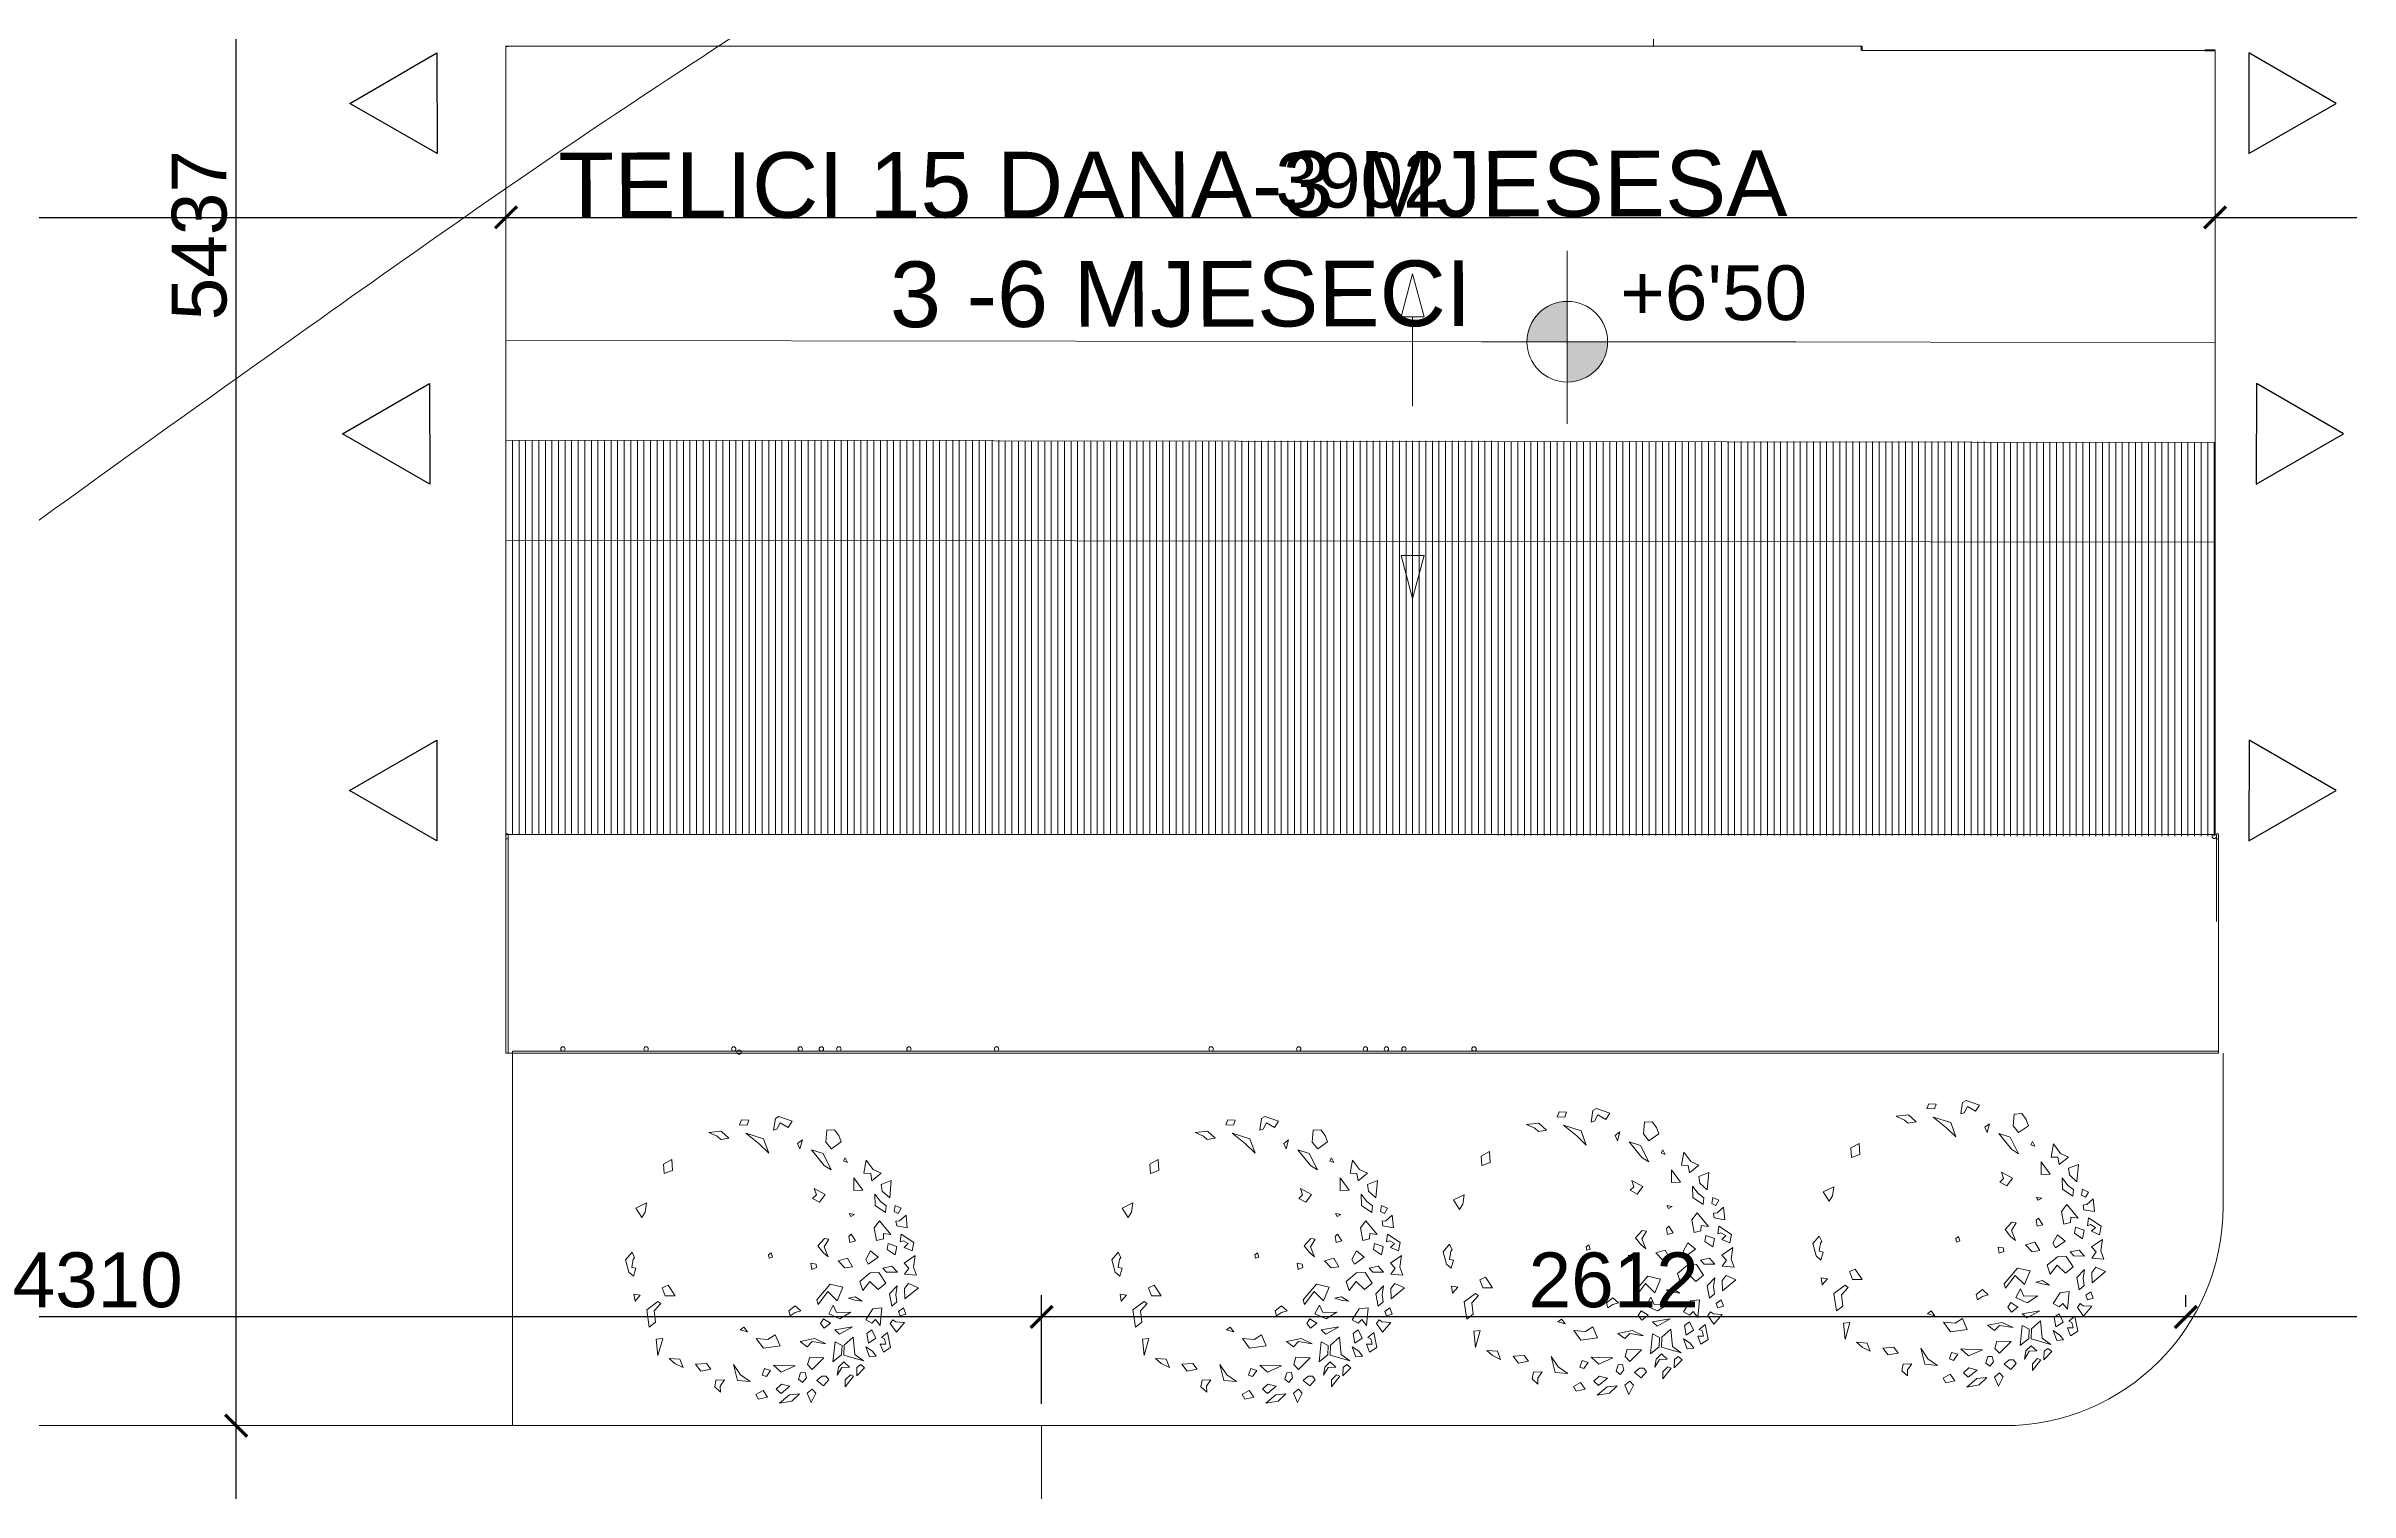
# Model space of a CAD drawing. Header units: millimetres. Extents: x 73 to 57768, y -40361 to 10065.
# Drawn here: x 11704 to 16964, y -30344 to -27043 of the extents above; entities that cross this region are included whole.
import ezdxf

# ---------------------------------------------------------------- set-up
doc = ezdxf.new("R2010")
doc.units = ezdxf.units.MM
for name, color, linetype, lineweight in [('debela', 20, 'Continuous', 25), ('drvece', 84, 'Continuous', 5), ('izohipse', 33, 'Continuous', 0), ('kote', 124, 'Continuous', 5), ('kote i srafura', 9, 'Continuous', 5), ('objekti_pogled', 4, 'Continuous', 20), ('SITUACIJA', 7, 'Continuous', 15), ('ulica', 71, 'Continuous', 13)]:
    doc.layers.add(name, color=color, linetype=linetype, lineweight=lineweight)
doc.layers.add('pogled', color=7, linetype='Continuous', lineweight=5, true_color=0x8db1c3)
doc.layers.add('presjek', color=7, linetype='Continuous', lineweight=40, true_color=0xe37da2)
doc.styles.add('ATTR', font='romans.shx', dxfattribs={"width": 0.8, "height": 0.7})
doc.styles.add('M1_500', font='ARIAL.TTF', dxfattribs={"height": 125})
doc.dimstyles.new('M1_500', dxfattribs={"dimtxt": 15, "dimasz": 50, "dimexe": 50, "dimexo": 50, "dimgap": 20, "dimtad": 1, "dimdec": 0, "dimtxsty": 'M1_500', "dimblk": 'ARCHTICK', "dimcen": 2.5, "dimdle": 50, "dimadec": 0, "dimazin": 0, "dimtfac": 1, "dimtdec": 0, "dimtmove": 0, "dimatfit": 3, "dimfxl": 1, "dimarcsym": 0})

# ---------------------------------------------------------------- blocks, each defined once
blk = doc.blocks.new('DEC1')
for points in [[(-17.825703, 50.144688), (-15.340965, 55.637398), (-11.893769, 55.475018), (-12.802246, 52.160138), (-14.540878, 53.429518), (-15.347061, 51.420148), (-14.679306, 50.283108)], [(-10.286347, 57.002498), (-6.636353, 53.173978), (-4.977264, 55.300948), (-2.322731, 54.024758), (-2.654549, 58.704078), (-5.640907, 57.002498)], [(2.096443, 60.253408), (0.995445, 56.151728), (3.318161, 54.875548), (7.299967, 55.726328)], [(13.272677, 57.002498), (10.949967, 55.726328), (12.609047, 54.024758), (14.268137, 54.875548)], [(16.259037, 52.323198), (16.922667, 53.599378), (16.590857, 57.002498), (20.904477, 54.450148), (17.918117, 51.472418)], [(-27.902623, 48.490098), (-28.642653, 45.945318), (-26.266303, 45.915268), (-25.694743, 47.690008)], [(-22.482173, 47.292998), (-22.915303, 48.664658), (-25.556323, 50.836408), (-20.701343, 52.081818), (-20.707443, 47.864548)], [(-17.061733, 46.095918), (-21.688173, 40.867878), (-18.577893, 39.165388), (-13.789101, 40.946228), (-14.889992, 43.454908), (-16.965533, 43.184148)], [(-12.70607, 49.248398), (-13.313744, 45.632738), (-10.937401, 45.602688), (-9.258873, 49.086028)], [(-2.654549, 51.047028), (-4.645447, 48.494678), (-3.318176, 45.091538), (-1.990913, 46.793108)], [(2.322716, 47.218508), (-1.327278, 43.815368), (-0.66365, 40.412228), (3.318161, 37.009098), (6.636337, 38.710668), (2.654526, 40.837618), (5.309077, 44.666158)], [(2.654526, 51.897798), (6.304517, 49.345458), (10.949967, 51.047028), (8.959067, 52.748598), (6.304517, 51.897798)], [(19.245397, 47.643888), (12.277227, 47.218508), (13.272677, 43.815368), (17.918117, 41.688418), (18.913577, 44.240768), (17.254487, 45.516938)], [(21.568117, 51.047028), (27.209017, 53.173978), (29.531737, 50.621628), (26.545377, 48.920058), (26.213557, 51.047028), (24.222657, 50.196248), (23.890837, 48.920058)], [(24.554477, 46.793108), (21.568117, 44.666158), (23.227197, 42.964588), (26.877177, 44.240768)], [(31.522627, 48.069288), (29.863537, 46.367708), (28.536287, 43.389968), (32.186277, 45.516938)], [(-44.561383, 31.831348), (-39.273253, 31.705098), (-39.604093, 34.382268), (-36.824663, 35.356908), (-40.368063, 38.431048), (-41.276543, 35.116178)], [(-38.104163, 42.886048), (-35.982343, 39.207198), (-33.437553, 39.947208), (-31.223573, 43.364378)], [(-31.801213, 37.372358), (-27.415503, 38.148518), (-25.333863, 42.636518), (-27.944843, 42.431948), (-29.220293, 39.953298)], [(-7.299988, 42.539188), (-9.290886, 39.136068), (-5.640907, 37.859878), (-3.981812, 39.136068)], [(10.949967, 39.136068), (9.622697, 36.158308), (10.618147, 33.605958), (10.949967, 36.158308)], [(23.890837, 30.202838), (21.568117, 37.009098), (25.218107, 32.329788)], [(25.549927, 37.859878), (32.186277, 39.561448), (34.177167, 43.389968), (33.181717, 35.307528), (29.199917, 34.882128)], [(36.831707, 44.240768), (35.836257, 42.539188), (37.163527, 41.263018), (40.481707, 41.688418)], [(37.495347, 38.285278), (35.836257, 35.732928), (38.158977, 34.031358), (41.477157, 34.031358), (38.158977, 35.307528)], [(40.813507, 40.412228), (40.481707, 39.136068), (42.804427, 37.434478), (45.458957, 37.859878)], [(-32.518103, 32.329788), (-36.831723, 28.075868), (-31.854473, 28.926648)], [(-22.563583, 30.628218), (-22.563583, 28.501248), (-21.568133, 29.352038)], [(-12.277245, 32.755178), (-14.599968, 30.628218), (-13.604515, 29.777438), (-11.2818, 30.628218)], [(-1.990913, 33.180578), (-4.977264, 30.628218), (-3.318176, 27.225088), (-0.99546, 30.202838)], [(6.636337, 30.628218), (6.304517, 25.523518), (13.272677, 21.269598), (14.931767, 22.120378), (9.290877, 25.098128), (12.277227, 29.352038)], [(15.927217, 35.307528), (16.922667, 29.777438), (14.268137, 28.075868), (17.918117, 26.799688), (19.245397, 31.479008)], [(21.568117, 28.075868), (20.240847, 25.098128), (22.231747, 24.247348), (23.890837, 25.948898)], [(29.531737, 34.031358), (28.536287, 31.053608), (36.499887, 31.479008), (33.181717, 34.456738)], [(29.863537, 27.650488), (28.536287, 22.971158), (30.527177, 17.441068), (32.186277, 20.418808), (29.863537, 22.120378)], [(35.504437, 27.650488), (36.168077, 22.120378), (39.154437, 21.694998), (40.813507, 23.821948)], [(44.795317, 26.374298), (42.804427, 28.075868), (42.472607, 29.777438), (43.799877, 31.053608), (46.454417, 29.352038)], [(-52.427143, 19.568028), (-50.104423, 20.844198), (-46.786243, 17.441068), (-49.108973, 14.888718), (-53.754413, 14.463338), (-54.418043, 17.441068)], [(-45.127153, 9.784018), (-44.463523, 14.463338), (-38.490813, 18.717258), (-39.818083, 15.739508)], [(-42.472623, 24.672728), (-44.131713, 23.396548), (-42.804433, 22.971158)], [(-5.640907, 20.844198), (-7.963623, 18.291858), (-11.2818, 20.418808), (-11.2818, 22.120378), (-7.963623, 20.844198), (-4.313629, 22.971158)], [(-0.66365, 18.717258), (0.663628, 19.142638), (1.659081, 17.441068), (-0.66365, 16.590288)], [(46.454417, 20.844198), (44.463497, 22.120378), (42.472607, 21.269598), (42.804427, 19.568028), (45.458957, 19.142638)], [(49.772577, 26.799688), (48.445307, 25.098128), (50.436227, 23.396548), (53.754397, 25.523518)], [(51.099847, 20.418808), (52.095307, 16.590288), (56.077117, 13.187148), (54.418027, 17.866458)], [(-30.195383, 13.187148), (-28.536293, 17.866458), (-25.218123, 16.164898), (-26.213573, 13.187148), (-27.872663, 14.463338)], [(18.581767, 15.739508), (16.922667, 13.187148), (19.245397, 11.060198), (21.236297, 11.910978), (19.577217, 13.612548)], [(29.531737, 7.231658), (31.854457, 4.679318), (32.186277, 0), (35.504437, 3.403137), (33.513537, 9.784018)], [(40.481707, 17.015668), (43.799877, 11.910978), (41.477157, 8.507848), (41.145337, 11.910978)], [(48.777127, 16.164898), (48.445307, 12.761768), (50.768037, 11.060198), (52.095307, 13.187148)], [(-52.427143, -0.850769), (-55.081683, 0.4254), (-56.077133, -5.104706), (-55.081683, -6.380875), (-50.436243, -6.380875), (-51.099873, -5.104706), (-53.754413, -4.253914)], [(-48.445333, 5.530108), (-46.786243, 3.828518), (-44.795343, 5.104708)], [(-0.66365, 1.276169), (-2.322731, 0.4254), (-1.327278, -0.425384), (0, 0)], [(46.454417, 6.380878), (46.122607, 4.679318), (43.468057, 5.104708), (43.799877, 7.657058)], [(49.440767, 0.4254), (49.772577, -4.679306), (43.799877, -7.231651), (47.449857, -3.828529)], [(52.095307, 5.955488), (54.086217, 3.403137), (55.745307, 4.679318), (54.418027, 8.082458)], [(-47.449883, -17.015672), (-46.454433, -9.784004), (-41.145353, -6.806266), (-44.131713, -11.06018)], [(30.195357, -3.828529), (28.536287, -5.53009), (29.863537, -6.806266)], [(-50.768053, -17.015672), (-50.436243, -19.993412), (-52.427143, -19.568022), (-52.758963, -16.590282)], [(47.118057, -15.739494), (45.127137, -17.866462), (46.122607, -22.120372), (48.445307, -19.568022)], [(50.436227, -9.784004), (51.099847, -13.187141), (53.754397, -13.187141), (55.413487, -10.634796), (53.090757, -11.06018)], [(-45.458983, -31.478992), (-46.786243, -26.799672), (-44.463523, -23.396552), (-43.468073, -26.374292), (-44.463523, -28.075852)], [(48.113497, -26.799672), (45.127137, -28.501252), (45.458957, -32.755162), (47.118057, -30.202822)], [(20.572657, -34.456732), (16.922667, -37.859872), (18.249947, -39.986832), (21.236297, -38.285262)], [(-28.204473, -43.389972), (-32.518103, -44.240752), (-30.195383, -47.218492), (-26.545393, -46.367702)], [(24.554477, -39.561442), (23.890837, -40.837612), (27.872647, -44.666142), (34.508987, -42.539172), (32.186277, -40.412222), (27.872647, -41.688402)], [(38.158977, -36.583692), (38.822617, -39.136042), (45.127137, -37.434482)], [(-11.2818, -55.300932), (-13.936333, -51.472412), (-10.286347, -51.472412), (-7.963623, -52.323192)], [(9.622697, -56.151712), (6.304517, -54.024762), (8.295417, -52.748592), (8.959067, -53.173982), (12.277227, -53.173982), (12.277227, -51.472412), (15.595407, -51.897802), (14.268137, -54.024762)], [(22.563567, -50.621622), (25.218107, -49.770842), (22.563567, -48.069272)]]:
    blk.add_lwpolyline(points, close=True)
at = {"style": 'ATTR', "width": 0.8, "flags": 9}
blk.add_attdef('ESTCODE', (0, 0), '', height=0.7, dxfattribs=at)
blk = doc.blocks.new('HOR.KOTA')
h = blk.add_hatch(color=256)
h.paths.add_polyline_path([(-92, 0), (0, 0), (0, 92, 0.414214)])
h.paths.add_polyline_path([(92, 0), (0, 0), (0, -92, 0.414214)])
blk.add_lwpolyline([(0, 207.8), (0, -187.8), (0, 0), (-194.8, 0), (521.6, 0)])
blk.add_circle((0, 0), 92)
blk = doc.blocks.new('_ArchTick')
at = {"layer": 'kote', "color": 0, "const_width": 0.15}
blk.add_lwpolyline([(-0.5, -0.5), (0.5, 0.5)], dxfattribs=at)
blk = doc.blocks.new('*D277')
at = {"layer": 'Defpoints', "color": 0}
for p in [(9870.3, -27434), (12753.9, -27434), (12753.9, -27434)]:
    blk.add_point(p, dxfattribs=at)
at = {"layer": 'kote i srafura', "color": 0, "lineweight": -2}
blk.add_line((9820.3, -27434), (12803.9, -27434), dxfattribs=at)
at = {"layer": 'kote i srafura', "color": 0, "lineweight": -2, "xscale": 50, "yscale": 50, "zscale": 50, "rotation": 180}
blk.add_blockref('_ArchTick', (9870.3, -27434), dxfattribs=at)
at = {"layer": 'kote i srafura', "color": 0, "lineweight": -2, "xscale": 50, "yscale": 50, "zscale": 50}
blk.add_blockref('_ArchTick', (12753.9, -27434), dxfattribs=at)
at = {"layer": 'kote i srafura', "color": 0, "insert": (11312.1, -27350.2), "char_height": 125, "attachment_point": 5, "style": 'M1_500'}
blk.add_mtext('2884', dxfattribs=at)
blk = doc.blocks.new('*D278')
at = {"layer": 'Defpoints', "color": 0}
for p in [(12753.9, -27434), (16655.6, -27434), (16655.6, -27434)]:
    blk.add_point(p, dxfattribs=at)
at = {"layer": 'kote i srafura', "color": 0, "lineweight": -2}
blk.add_line((12703.9, -27434), (16705.6, -27434), dxfattribs=at)
at = {"layer": 'kote i srafura', "color": 0, "lineweight": -2, "xscale": 50, "yscale": 50, "zscale": 50, "rotation": 180}
blk.add_blockref('_ArchTick', (12753.9, -27434), dxfattribs=at)
at = {"layer": 'kote i srafura', "color": 0, "lineweight": -2, "xscale": 50, "yscale": 50, "zscale": 50}
blk.add_blockref('_ArchTick', (16655.6, -27434), dxfattribs=at)
at = {"layer": 'kote i srafura', "color": 0, "insert": (14704.8, -27350.1), "char_height": 125, "attachment_point": 5, "style": 'M1_500'}
blk.add_mtext('3902', dxfattribs=at)
blk = doc.blocks.new('*D279')
at = {"layer": 'Defpoints', "color": 0}
for p in [(16655.6, -27434), (21720.1, -27434), (21720.1, -27434)]:
    blk.add_point(p, dxfattribs=at)
at = {"layer": 'kote i srafura', "color": 0, "lineweight": -2}
blk.add_line((16605.6, -27434), (21770.1, -27434), dxfattribs=at)
at = {"layer": 'kote i srafura', "color": 0, "lineweight": -2, "xscale": 50, "yscale": 50, "zscale": 50, "rotation": 180}
blk.add_blockref('_ArchTick', (16655.6, -27434), dxfattribs=at)
at = {"layer": 'kote i srafura', "color": 0, "lineweight": -2, "xscale": 50, "yscale": 50, "zscale": 50}
blk.add_blockref('_ArchTick', (21720.1, -27434), dxfattribs=at)
at = {"layer": 'kote i srafura', "color": 0, "insert": (19187.9, -27350.2), "char_height": 125, "attachment_point": 5, "style": 'M1_500'}
blk.add_mtext('5065', dxfattribs=at)
blk = doc.blocks.new('*D288')
at = {"layer": 'Defpoints', "color": 0}
for p in [(12138, -30193), (12138, -30193), (12141.6, -33043)]:
    blk.add_point(p, dxfattribs=at)
at = {"layer": 'kote i srafura', "color": 0, "lineweight": -2}
for p, q in [((12138, -33093), (12138, -30143)), ((12188, -30193), (12188, -30193)), ((12091.6, -33043), (12088, -33043))]:
    blk.add_line(p, q, dxfattribs=at)
at = {"layer": 'kote i srafura', "color": 0, "lineweight": -2, "xscale": 50, "yscale": 50, "zscale": 50}
for p, rotation in [((12138, -30193), 90), ((12138, -33043), 270)]:
    blk.add_blockref('_ArchTick', p, dxfattribs=dict(at, rotation=rotation))
at = {"layer": 'kote i srafura', "color": 0, "insert": (12054.2, -31618), "char_height": 125, "attachment_point": 5, "rotation": 90, "style": 'M1_500'}
blk.add_mtext('2850', dxfattribs=at)
blk = doc.blocks.new('*D289')
at = {"layer": 'Defpoints', "color": 0}
for p in [(12138, -24756.4), (12138, -24756.4), (12138, -30193)]:
    blk.add_point(p, dxfattribs=at)
at = {"layer": 'kote i srafura', "color": 0, "lineweight": -2}
for p, q in [((12138, -30243), (12138, -24706.4)), ((12188, -30193), (12188, -30193))]:
    blk.add_line(p, q, dxfattribs=at)
at = {"layer": 'kote i srafura', "color": 0, "lineweight": -2, "xscale": 50, "yscale": 50, "zscale": 50}
for p, rotation in [((12138, -24756.4), 90), ((12138, -30193), 270)]:
    blk.add_blockref('_ArchTick', p, dxfattribs=dict(at, rotation=rotation))
at = {"layer": 'kote i srafura', "color": 0, "insert": (12054.2, -27474.7), "char_height": 125, "attachment_point": 5, "rotation": 90, "style": 'M1_500'}
blk.add_mtext('5437', dxfattribs=at)
blk = doc.blocks.new('*D296')
at = {"layer": 'Defpoints', "color": 0}
for p in [(16588.8, -29944.8), (16588.8, -29972), (20156.9, -29961.3)]:
    blk.add_point(p, dxfattribs=at)
at = {"layer": 'kote i srafura', "color": 0, "lineweight": -2}
for p, q in [((16588.8, -29922), (16588.8, -29894.8)), ((20156.9, -29911.3), (20156.9, -29894.8)), ((20206.9, -29944.8), (16538.8, -29944.8))]:
    blk.add_line(p, q, dxfattribs=at)
at = {"layer": 'kote i srafura', "color": 0, "lineweight": -2, "xscale": 50, "yscale": 50, "zscale": 50, "rotation": 180}
blk.add_blockref('_ArchTick', (16588.8, -29944.8), dxfattribs=at)
at = {"layer": 'kote i srafura', "color": 0, "lineweight": -2, "xscale": 50, "yscale": 50, "zscale": 50}
blk.add_blockref('_ArchTick', (20156.9, -29944.8), dxfattribs=at)
at = {"layer": 'kote i srafura', "color": 0, "insert": (18372.9, -29860.9), "char_height": 125, "attachment_point": 5, "style": 'M1_500'}
blk.add_mtext('3568', dxfattribs=at)
blk = doc.blocks.new('*D297')
at = {"layer": 'Defpoints', "color": 0}
for p in [(13976.7, -29944.8), (16588.8, -29972), (13976.7, -30193)]:
    blk.add_point(p, dxfattribs=at)
at = {"layer": 'kote i srafura', "color": 0, "lineweight": -2}
for p, q in [((13976.7, -30143), (13976.7, -29894.8)), ((16588.8, -29922), (16588.8, -29894.8)), ((16638.8, -29944.8), (13926.7, -29944.8))]:
    blk.add_line(p, q, dxfattribs=at)
at = {"layer": 'kote i srafura', "color": 0, "lineweight": -2, "xscale": 50, "yscale": 50, "zscale": 50, "rotation": 180}
blk.add_blockref('_ArchTick', (13976.7, -29944.8), dxfattribs=at)
at = {"layer": 'kote i srafura', "color": 0, "lineweight": -2, "xscale": 50, "yscale": 50, "zscale": 50}
blk.add_blockref('_ArchTick', (16588.8, -29944.8), dxfattribs=at)
at = {"layer": 'kote i srafura', "color": 0, "insert": (15282.8, -29861), "char_height": 125, "attachment_point": 5, "style": 'M1_500'}
blk.add_mtext('2612', dxfattribs=at)
blk = doc.blocks.new('*D298')
at = {"layer": 'Defpoints', "color": 0}
for p in [(9666.6, -29944.8), (9666.6, -30193), (13976.7, -30193)]:
    blk.add_point(p, dxfattribs=at)
at = {"layer": 'kote i srafura', "color": 0, "lineweight": -2}
for p, q in [((9666.6, -30143), (9666.6, -29894.8)), ((13976.7, -30143), (13976.7, -29894.8)), ((14026.7, -29944.8), (9616.6, -29944.8))]:
    blk.add_line(p, q, dxfattribs=at)
at = {"layer": 'kote i srafura', "color": 0, "lineweight": -2, "xscale": 50, "yscale": 50, "zscale": 50, "rotation": 180}
blk.add_blockref('_ArchTick', (9666.6, -29944.8), dxfattribs=at)
at = {"layer": 'kote i srafura', "color": 0, "lineweight": -2, "xscale": 50, "yscale": 50, "zscale": 50}
blk.add_blockref('_ArchTick', (13976.7, -29944.8), dxfattribs=at)
at = {"layer": 'kote i srafura', "color": 0, "insert": (11821.7, -29860.9), "char_height": 125, "attachment_point": 5, "style": 'M1_500'}
blk.add_mtext('4310', dxfattribs=at)

msp = doc.modelspace()

# ---------------------------------------------------------------- linework, layer by layer
at = {"layer": 'debela', "ltscale": 50}
for p, q in [((12397.444, -27173.851), (12596.306, -27058.576)), ((12596.306, -27058.576), (12596.706, -27288.433)), ((16733.135, -27058.576), (16732.735, -27288.433)), ((16931.997, -27173.851), (16733.135, -27058.576)), ((12596.706, -27288.433), (12397.444, -27173.851)), ((16732.735, -27288.433), (16931.997, -27173.851))]:
    msp.add_line(p, q, dxfattribs=at)
for points in [[(12380.595, -27928.294), (12579.457, -27813.019), (12579.857, -28042.876)], [(16948.845, -27928.294), (16749.983, -27813.019), (16749.583, -28042.876)], [(12397.044, -28742.927), (12595.906, -28627.652), (12596.306, -28857.509)], [(16932.396, -28742.927), (16733.534, -28627.652), (16733.135, -28857.509)]]:
    msp.add_lwpolyline(points, close=True, dxfattribs=at)
at = {"layer": 'izohipse'}
for points, knots in [([(5347.054, -28097.302), (5566.22, -27919.029), (5973.878, -27573.209), (6655.906, -26939.969), (7534.482, -26186.597), (8832.722, -25524.451), (9693.721, -24551.566), (10456.524, -23816.479), (10754.714, -23116.883), (11331.258, -22672.43), (11849.811, -22224.957), (12375.566, -21762.509), (12875.449, -21398.147), (13222.996, -20759.074), (13549.062, -20075.057), (13959.396, -19000.31), (14411.496, -17827.826), (15016.036, -16797.417), (15203.82, -15976.954), (15493.301, -15493.757), (15546.223, -15019.317), (15610.017, -14724.097), (15640.289, -14611.212)], [1637.42291538, 1637.42291538, 1637.42291538, 1637.42291538, 1722.3041729, 1797.4946611, 1916.82941564, 2068.40573537, 2228.69388829, 2302.97404445, 2384.22591502, 2449.7248882, 2517.60604163, 2590.33586301, 2660.68039084, 2698.99928437, 2806.34745106, 2888.73559882, 3043.70745753, 3183.46423372, 3243.31017193, 3294.25627043, 3349.50890509, 3384.5356833, 3384.5356833, 3384.5356833, 3384.5356833]), ([(5347.054, -29455.457), (5522.628, -29361.766), (5899.072, -29163.337), (6489.488, -28813.695), (6889.156, -28180.38), (7423.027, -27804.04), (8100.182, -27361.516), (8836.383, -26742.943), (9774.356, -26020.198), (10578.089, -25386.457), (11355.75, -24659.358), (12366.233, -24174.771), (13340.767, -23691.557), (14009.029, -23282.435), (14382.852, -22866.223), (14348.3, -22272.941), (14355.554, -21657.125), (14370.134, -20891.783), (14638.4, -20352.168), (14925.186, -19682.31), (15171.843, -18927.185), (15714.687, -17965.442), (16302.047, -16997.196), (16802.129, -15934.886), (17071.405, -15137.847), (17176.631, -14691.836), (17195.289, -14611.212)], [1509.07527336, 1509.07527336, 1509.07527336, 1509.07527336, 1568.99812366, 1637.35145172, 1710.94843968, 1788.34609099, 1830.80717245, 1953.9897622, 2075.98499554, 2186.19124878, 2261.20648887, 2393.77452296, 2518.90928001, 2587.26259095, 2630.47755409, 2676.86442731, 2756.66105256, 2819.61465845, 2902.45577964, 2933.89254375, 3038.67726888, 3139.62995757, 3264.16000431, 3378.53598777, 3491.05065712, 3515.85063868, 3515.85063868, 3515.85063868, 3515.85063868]), ([(31552.658, -14611.212), (31420.83, -14776.479), (31114.816, -15139.123), (30624.928, -15577.055), (30170.84, -15961.941), (29828.9, -16406.995), (29662.362, -16940.49), (29570.984, -17469.488), (29328.02, -17874.589), (28964.259, -18166.938), (28491.41, -18117.618), (28135.731, -17936.146), (27864.038, -17762.724), (27597.524, -17733.822), (27382.303, -17839.33), (27249.186, -18043.595), (27228.778, -18269.817), (27364.939, -18409.745), (27486.826, -18602.639), (27473.731, -18918.232), (27438.892, -19242.657), (27503.343, -19600.503), (27438.959, -19974.576), (27418.35, -20370.876), (27166.162, -20566.292), (27192.512, -20752.482), (27015.404, -21021.515), (26895.607, -21494.791), (26650.554, -22047.512), (26591.382, -22702.315), (26472.545, -23244.884), (26316.317, -23813.098), (26020.049, -24274.004), (25454.65, -24705.004), (24750.688, -24745.829), (24204.551, -24839.863), (23667.654, -24825.325), (23063.979, -24661.936), (22497.122, -24184.898), (22063.432, -23818.746), (21708.558, -23483.893), (21618.028, -23071.401), (21482.217, -22717.178), (21280.393, -22427.975), (20949.482, -22291.497), (20523.398, -22316.36), (20222.206, -22639.348), (19982.945, -23036.895), (19641.817, -23453.887), (19121.028, -23810.068), (18536.361, -23906.042), (18036.829, -23959.869), (17576.435, -24284.347), (16718.101, -24662.777), (15646.125, -25317.041), (14555.656, -26080.59), (13735.113, -26727.858), (12928.674, -27239.254), (12117.658, -27817.375), (11367.021, -28349.879), (10773.139, -28841.699), (10339.452, -29116.535), (10025.115, -29401.674), (9851.675, -29691.285), (9886.827, -29934.985), (10043.242, -30061.93), (10191.481, -30185.534), (10374.003, -30294.494), (10678.05, -30273.874), (11155.611, -30422.673), (12000.061, -30438.839), (13118.723, -30470.669), (14283.346, -30938.127), (15504.821, -31189.476), (16723.064, -31335.263), (17772.226, -31295.286), (18560.239, -31297.302), (18999.755, -30973.406), (19157.86, -30650.474), (19140.673, -30272.846), (19512.528, -29973.233), (19570.418, -29356.6), (19990.032, -28764.146), (20599.055, -28424.928), (21180.026, -28534.5), (21599.127, -28734.457), (21971.696, -29140.61), (22495.106, -29561.431), (22920.548, -30192.749), (23197.676, -30825.804), (23298.836, -31414.579), (22961.837, -31797.743), (22682.787, -32211.951), (21995.155, -32467.046), (21600.046, -33215.664), (20787.457, -33458.934), (20348.834, -33917.282), (19934.131, -34182.154), (19674.357, -34418.8), (19653.762, -34612.126), (19648.192, -34664.41)], [1902.18558609, 1902.18558609, 1902.18558609, 1902.18558609, 2535.47886573, 3326.13675999, 3868.3788574, 4320.04619324, 4987.21341701, 5522.33876079, 5914.83901284, 6391.10826673, 6822.64589654, 7246.97568664, 7595.57825547, 7771.26986018, 8028.73750015, 8264.35247454, 8488.27555659, 8635.43322456, 8830.24679286, 9158.69372897, 9541.91727582, 9817.33141425, 10232.12944131, 10685.91741739, 10943.23649876, 11070.86668842, 11207.19492117, 11878.62254705, 12536.45749156, 13000.21832433, 13837.61503863, 14204.75627219, 14759.69261974, 15455.3880813, 16240.75451659, 16819.96619368, 17120.46801222, 17847.47312598, 18640.87361578, 19307.14729657, 19569.3043918, 20077.44333925, 20522.0900916, 20712.15505977, 21116.93205152, 21535.08529578, 21903.57896774, 22377.25955994, 22942.34458169, 23504.5111893, 24223.00461876, 24702.53518623, 24974.16213211, 25889.64813605, 27517.11953131, 28727.87044286, 29884.29854474, 30648.63232892, 31590.56243321, 32872.13672267, 33408.3906763, 33901.58309643, 34408.15294838, 34677.77273225, 34872.92535604, 35085.30473785, 35256.08385275, 35461.37236622, 35698.28344835, 36143.04280105, 36948.54022797, 38218.38580649, 39469.44535597, 40670.65584017, 41960.04486517, 43121.04167366, 43866.65135571, 44217.80870065, 44708.64263122, 44873.70664657, 45316.10041882, 45971.00967597, 46651.38474285, 47436.4971892, 47887.84119316, 48373.98365055, 48804.7010782, 49525.4803312, 50386.70921747, 51034.58854924, 51648.27869279, 51988.46614871, 52511.77709507, 53125.29667313, 54078.9061576, 54851.73150858, 55548.42263817, 55937.5884025, 56356.56035221, 56511.87147235, 56511.87147235, 56511.87147235, 56511.87147235])]:
    msp.add_open_spline(points, degree=3, knots=knots, dxfattribs=at)
at = {"layer": 'kote i srafura'}
for p, q in [((12754.166, -27714.809), (16655.926, -27719.809)), ((12753.874, -27942.809), (16655.633, -27947.809)), ((12753.582, -28170.809), (16655.341, -28175.809))]:
    msp.add_line(p, q, dxfattribs=at)
at = {"layer": 'objekti_pogled', "ltscale": 5}
for p, q in [((15373.874, -26547.809), (15373.874, -27042.809)), ((15849.245, -27042.809), (12753.874, -27042.809)), ((12753.874, -28842.809), (12753.874, -27042.809)), ((16632.701, -27052.809), (15849.245, -27052.809)), ((16655.633, -28842.809), (16655.633, -27052.809)), ((12753.874, -28842.809), (16655.633, -28842.809)), ((16663.874, -28842.809), (16663.874, -29342.809)), ((14083.874, -29342.809), (12753.874, -29342.809)), ((15373.874, -29337.809), (14058.874, -29337.809)), ((15373.874, -29342.809), (14058.874, -29342.809)), ((16663.874, -29337.809), (15348.874, -29337.809))]:
    msp.add_line(p, q, dxfattribs=at)
for centre in [(13285.989, -29340.133), (13425.9, -29332.839), (13473.874, -29332.839), (13513.874, -29332.839), (13673.874, -29332.839), (13873.874, -29332.839), (14363.874, -29332.839), (14563.874, -29332.839), (14715.9, -29332.839), (14763.874, -29332.839), (14803.874, -29332.839), (14963.874, -29332.839)]:
    msp.add_circle(centre, 5, dxfattribs=at)
at = {"layer": 'pogled'}
for p, q in [((12758.874, -27044.133), (12753.874, -27044.133)), ((12768.874, -28842.809), (12768.874, -27942.809)), ((12783.874, -28842.809), (12783.874, -27942.809)), ((12798.874, -28842.809), (12798.874, -27942.809)), ((12813.874, -28842.809), (12813.874, -27942.809)), ((12828.874, -28842.809), (12828.874, -27942.809)), ((12843.874, -28842.809), (12843.874, -27942.809)), ((12858.874, -28842.809), (12858.874, -27942.809)), ((12873.874, -28842.809), (12873.874, -27942.809)), ((12888.874, -28842.809), (12888.874, -27942.809)), ((12903.874, -28842.809), (12903.874, -27942.809)), ((12918.874, -28842.809), (12918.874, -27942.809)), ((12933.874, -28842.809), (12933.874, -27942.809)), ((12948.874, -28842.809), (12948.874, -27942.809)), ((12963.874, -28842.809), (12963.874, -27942.809)), ((12978.874, -28842.809), (12978.874, -27942.809)), ((12993.874, -28842.809), (12993.874, -27942.809)), ((13008.874, -28842.809), (13008.874, -27942.809)), ((13023.874, -28842.809), (13023.874, -27942.809)), ((13038.874, -28842.809), (13038.874, -27942.809)), ((13053.874, -28842.809), (13053.874, -27942.809)), ((13068.874, -28842.809), (13068.874, -27942.809)), ((13083.874, -28842.809), (13083.874, -27942.809)), ((13098.874, -28842.809), (13098.874, -27942.809)), ((13113.874, -28842.809), (13113.874, -27942.809)), ((13128.874, -28842.809), (13128.874, -27942.809)), ((13143.874, -28842.809), (13143.874, -27942.809)), ((13158.874, -28842.809), (13158.874, -27942.809)), ((13173.874, -28842.809), (13173.874, -27942.809)), ((13188.874, -28842.809), (13188.874, -27942.809)), ((13203.874, -28842.809), (13203.874, -27942.809)), ((13218.874, -28842.809), (13218.874, -27942.809)), ((13233.874, -28842.809), (13233.874, -27942.809)), ((13248.874, -28842.809), (13248.874, -27942.809)), ((13263.874, -28842.809), (13263.874, -27942.809)), ((13278.874, -28842.809), (13278.874, -27942.809)), ((13293.874, -28842.809), (13293.874, -27942.809)), ((13308.874, -28842.809), (13308.874, -27942.809)), ((13323.874, -28842.809), (13323.874, -27942.809)), ((13338.874, -28842.809), (13338.874, -27942.809)), ((13353.874, -28842.809), (13353.874, -27942.809)), ((13368.874, -28842.809), (13368.874, -27942.809)), ((13383.874, -28842.809), (13383.874, -27942.809)), ((13398.874, -28842.809), (13398.874, -27942.809)), ((13413.874, -28842.809), (13413.874, -27942.809)), ((13428.874, -28842.809), (13428.874, -27942.809)), ((13443.874, -28842.809), (13443.874, -27942.809)), ((13458.874, -28842.809), (13458.874, -27942.809)), ((13473.874, -28842.809), (13473.874, -27942.809)), ((13488.874, -28842.809), (13488.874, -27942.809)), ((13503.874, -28842.809), (13503.874, -27942.809)), ((13518.874, -28842.809), (13518.874, -27942.809)), ((13533.874, -28842.809), (13533.874, -27942.809)), ((13548.874, -28842.809), (13548.874, -27942.809)), ((13563.874, -28842.809), (13563.874, -27942.809)), ((13578.874, -28842.809), (13578.874, -27942.809)), ((13593.874, -28842.809), (13593.874, -27942.809)), ((13608.874, -28842.809), (13608.874, -27942.809)), ((13623.874, -28842.809), (13623.874, -27942.809)), ((13638.874, -28842.809), (13638.874, -27942.809)), ((13653.874, -28842.809), (13653.874, -27942.809)), ((13668.874, -28842.809), (13668.874, -27942.809)), ((13683.874, -28842.809), (13683.874, -27942.809)), ((13698.874, -28842.809), (13698.874, -27942.809)), ((13713.874, -28842.809), (13713.874, -27942.809)), ((13728.874, -28842.809), (13728.874, -27942.809)), ((13743.874, -28842.809), (13743.874, -27942.809)), ((13758.874, -28842.809), (13758.874, -27942.809)), ((13773.874, -28842.809), (13773.874, -27942.809)), ((13788.874, -28842.809), (13788.874, -27942.809)), ((13803.874, -28842.809), (13803.874, -27942.809)), ((13818.874, -28842.809), (13818.874, -27942.809)), ((13833.874, -28842.809), (13833.874, -27942.809)), ((13848.874, -28842.809), (13848.874, -27942.809)), ((13863.874, -28842.809), (13863.874, -27942.809)), ((13878.874, -28842.809), (13878.874, -27942.809)), ((13893.874, -28844.251), (13893.874, -27944.251)), ((13908.874, -28844.251), (13908.874, -27944.251)), ((13923.874, -28844.251), (13923.874, -27944.251)), ((13938.874, -28844.251), (13938.874, -27944.251)), ((13953.874, -28844.251), (13953.874, -27944.251)), ((13968.874, -28844.251), (13968.874, -27944.251)), ((13983.874, -28844.251), (13983.874, -27944.251)), ((13998.874, -28844.251), (13998.874, -27944.251)), ((14013.874, -28844.251), (14013.874, -27944.251)), ((14028.874, -28844.251), (14028.874, -27944.251)), ((14043.874, -28844.251), (14043.874, -27944.251)), ((14058.874, -28844.251), (14058.874, -27944.251)), ((14073.874, -28844.251), (14073.874, -27944.251)), ((14088.874, -28844.251), (14088.874, -27944.251)), ((14103.874, -28844.251), (14103.874, -27944.251)), ((14118.874, -28844.251), (14118.874, -27944.251)), ((14133.874, -28844.251), (14133.874, -27944.251)), ((14148.874, -28844.251), (14148.874, -27944.251)), ((14163.874, -28844.251), (14163.874, -27944.251)), ((14178.874, -28844.251), (14178.874, -27944.251)), ((14193.874, -28844.251), (14193.874, -27944.251)), ((14208.874, -28844.251), (14208.874, -27944.251)), ((14223.874, -28844.251), (14223.874, -27944.251)), ((14238.874, -28844.251), (14238.874, -27944.251)), ((14253.874, -28844.251), (14253.874, -27944.251)), ((14268.874, -28844.251), (14268.874, -27944.251)), ((14283.874, -28844.251), (14283.874, -27944.251)), ((14298.874, -28844.251), (14298.874, -27944.251)), ((14313.874, -28844.251), (14313.874, -27944.251)), ((14328.874, -28844.251), (14328.874, -27944.251)), ((14343.874, -28844.251), (14343.874, -27944.251)), ((14358.874, -28844.251), (14358.874, -27944.251)), ((14373.874, -28844.251), (14373.874, -27944.251)), ((14388.874, -28844.251), (14388.874, -27944.251)), ((14403.874, -28844.251), (14403.874, -27944.251)), ((14418.874, -28844.251), (14418.874, -27944.251)), ((14433.874, -28844.251), (14433.874, -27944.251)), ((14448.874, -28844.251), (14448.874, -27944.251)), ((14463.874, -28844.251), (14463.874, -27944.251)), ((14478.874, -28844.251), (14478.874, -27944.251)), ((14493.874, -28844.251), (14493.874, -27944.251)), ((14508.874, -28844.251), (14508.874, -27944.251)), ((14523.874, -28844.251), (14523.874, -27944.251)), ((14538.874, -28844.251), (14538.874, -27944.251)), ((14553.874, -28844.251), (14553.874, -27944.251)), ((14568.874, -28844.251), (14568.874, -27944.251)), ((14583.874, -28844.251), (14583.874, -27944.251)), ((14598.874, -28844.251), (14598.874, -27944.251)), ((14613.874, -28844.251), (14613.874, -27944.251)), ((14628.874, -28844.251), (14628.874, -27944.251)), ((14643.874, -28844.251), (14643.874, -27944.251)), ((14658.874, -28844.251), (14658.874, -27944.251)), ((14673.874, -28844.251), (14673.874, -27944.251)), ((14688.874, -28844.251), (14688.874, -27944.251)), ((14703.874, -28844.251), (14703.874, -27944.251)), ((14718.874, -28844.251), (14718.874, -27944.251)), ((14733.874, -28844.251), (14733.874, -27944.251)), ((14748.874, -28844.251), (14748.874, -27944.251)), ((14763.874, -28844.251), (14763.874, -27944.251)), ((14778.874, -28844.251), (14778.874, -27944.251)), ((14793.874, -28844.251), (14793.874, -27944.251)), ((14808.874, -28844.251), (14808.874, -27944.251)), ((14823.874, -28844.251), (14823.874, -27944.251)), ((14838.874, -28844.251), (14838.874, -27944.251)), ((14853.874, -28844.251), (14853.874, -27944.251)), ((14868.874, -28844.251), (14868.874, -27944.251)), ((14883.874, -28844.251), (14883.874, -27944.251)), ((14898.874, -28844.251), (14898.874, -27944.251)), ((14913.874, -28844.251), (14913.874, -27944.251)), ((14928.874, -28844.251), (14928.874, -27944.251)), ((14943.874, -28844.251), (14943.874, -27944.251)), ((14958.874, -28844.251), (14958.874, -27944.251)), ((14973.874, -28844.251), (14973.874, -27944.251)), ((14988.874, -28844.251), (14988.874, -27944.251)), ((15003.874, -28844.251), (15003.874, -27944.251)), ((15018.874, -28845.693), (15018.874, -27945.693)), ((15033.874, -28845.693), (15033.874, -27945.693)), ((15048.874, -28845.693), (15048.874, -27945.693)), ((15063.874, -28845.693), (15063.874, -27945.693)), ((15078.874, -28845.693), (15078.874, -27945.693)), ((15093.874, -28845.693), (15093.874, -27945.693)), ((15108.874, -28845.693), (15108.874, -27945.693)), ((15123.874, -28845.693), (15123.874, -27945.693)), ((15138.874, -28845.693), (15138.874, -27945.693)), ((15153.874, -28845.693), (15153.874, -27945.693)), ((15168.874, -28845.693), (15168.874, -27945.693)), ((15183.874, -28845.693), (15183.874, -27945.693)), ((15198.874, -28845.693), (15198.874, -27945.693)), ((15213.874, -28845.693), (15213.874, -27945.693)), ((15228.874, -28845.693), (15228.874, -27945.693)), ((15243.874, -28845.693), (15243.874, -27945.693)), ((15258.874, -28845.693), (15258.874, -27945.693)), ((15273.874, -28845.693), (15273.874, -27945.693)), ((15288.874, -28845.693), (15288.874, -27945.693)), ((15303.874, -28845.693), (15303.874, -27945.693)), ((15318.874, -28845.693), (15318.874, -27945.693)), ((15333.874, -28845.693), (15333.874, -27945.693)), ((15348.874, -28845.693), (15348.874, -27945.693)), ((15363.874, -28845.693), (15363.874, -27945.693)), ((15378.874, -28845.693), (15378.874, -27945.693)), ((15393.874, -28845.693), (15393.874, -27945.693)), ((15408.874, -28845.693), (15408.874, -27945.693)), ((15423.874, -28845.693), (15423.874, -27945.693)), ((15438.874, -28845.693), (15438.874, -27945.693)), ((15453.874, -28845.693), (15453.874, -27945.693)), ((15468.874, -28845.693), (15468.874, -27945.693)), ((15483.874, -28845.693), (15483.874, -27945.693)), ((15498.874, -28845.693), (15498.874, -27945.693)), ((15513.874, -28845.693), (15513.874, -27945.693)), ((15528.874, -28845.693), (15528.874, -27945.693)), ((15543.874, -28845.693), (15543.874, -27945.693)), ((15558.874, -28845.693), (15558.874, -27945.693)), ((15573.874, -28845.693), (15573.874, -27945.693)), ((15588.874, -28845.693), (15588.874, -27945.693)), ((15603.874, -28845.693), (15603.874, -27945.693)), ((15618.874, -28845.693), (15618.874, -27945.693)), ((15633.874, -28845.693), (15633.874, -27945.693)), ((15648.874, -28845.693), (15648.874, -27945.693)), ((15663.874, -28845.693), (15663.874, -27945.693)), ((15678.874, -28845.693), (15678.874, -27945.693)), ((15693.874, -28845.693), (15693.874, -27945.693)), ((15708.874, -28845.693), (15708.874, -27945.693)), ((15723.874, -28845.693), (15723.874, -27945.693)), ((15738.874, -28845.693), (15738.874, -27945.693)), ((15753.874, -28845.693), (15753.874, -27945.693)), ((15768.874, -28845.693), (15768.874, -27945.693)), ((15783.874, -28845.693), (15783.874, -27945.693)), ((15798.874, -28845.693), (15798.874, -27945.693)), ((15813.874, -28845.693), (15813.874, -27945.693)), ((15828.874, -28845.693), (15828.874, -27945.693)), ((15843.874, -28845.693), (15843.874, -27945.693)), ((15858.874, -28845.693), (15858.874, -27945.693)), ((15873.874, -28845.693), (15873.874, -27945.693)), ((15888.874, -28845.693), (15888.874, -27945.693)), ((15903.874, -28845.693), (15903.874, -27945.693)), ((15918.874, -28845.693), (15918.874, -27945.693)), ((15933.874, -28845.693), (15933.874, -27945.693)), ((15948.874, -28845.693), (15948.874, -27945.693)), ((15963.874, -28845.693), (15963.874, -27945.693)), ((15978.874, -28845.693), (15978.874, -27945.693)), ((15993.874, -28845.693), (15993.874, -27945.693)), ((16008.874, -28845.693), (16008.874, -27945.693)), ((16023.874, -28845.693), (16023.874, -27945.693)), ((16038.874, -28845.693), (16038.874, -27945.693)), ((16053.874, -28845.693), (16053.874, -27945.693)), ((16068.874, -28845.693), (16068.874, -27945.693)), ((16083.874, -28845.693), (16083.874, -27945.693)), ((16098.874, -28845.693), (16098.874, -27945.693)), ((16113.874, -28845.693), (16113.874, -27945.693)), ((16128.874, -28845.693), (16128.874, -27945.693)), ((16143.874, -28847.134), (16143.874, -27947.134)), ((16158.874, -28847.134), (16158.874, -27947.134)), ((16173.874, -28847.134), (16173.874, -27947.134)), ((16188.874, -28847.134), (16188.874, -27947.134)), ((16203.874, -28847.134), (16203.874, -27947.134)), ((16218.874, -28847.134), (16218.874, -27947.134)), ((16233.874, -28847.134), (16233.874, -27947.134)), ((16248.874, -28847.134), (16248.874, -27947.134)), ((16263.874, -28847.134), (16263.874, -27947.134)), ((16278.874, -28847.134), (16278.874, -27947.134)), ((16293.874, -28847.134), (16293.874, -27947.134)), ((16308.874, -28847.134), (16308.874, -27947.134)), ((16323.874, -28847.134), (16323.874, -27947.134)), ((16338.874, -28847.134), (16338.874, -27947.134)), ((16353.874, -28847.134), (16353.874, -27947.134)), ((16368.874, -28847.134), (16368.874, -27947.134)), ((16383.874, -28847.134), (16383.874, -27947.134)), ((16398.874, -28847.134), (16398.874, -27947.134)), ((16413.874, -28847.134), (16413.874, -27947.134)), ((16428.874, -28847.134), (16428.874, -27947.134)), ((16443.874, -28847.134), (16443.874, -27947.134)), ((16458.874, -28847.134), (16458.874, -27947.134)), ((16473.874, -28847.134), (16473.874, -27947.134)), ((16488.874, -28847.134), (16488.874, -27947.134)), ((16503.874, -28847.134), (16503.874, -27947.134)), ((16518.874, -28847.134), (16518.874, -27947.134)), ((16533.874, -28847.134), (16533.874, -27947.134)), ((16548.874, -28847.134), (16548.874, -27947.134)), ((16563.874, -28847.134), (16563.874, -27947.134)), ((16578.874, -28847.134), (16578.874, -27947.134)), ((16593.874, -28847.134), (16593.874, -27947.134)), ((16608.874, -28847.134), (16608.874, -27947.134)), ((16623.874, -28847.134), (16623.874, -27947.134)), ((16638.874, -28847.134), (16638.874, -27947.134)), ((16653.874, -28847.134), (16653.874, -27947.134)), ((12758.874, -28841.485), (12753.874, -28841.485)), ((12753.874, -28842.809), (12753.874, -29342.809)), ((12758.874, -28853.378), (12753.874, -28853.378)), ((12758.874, -28842.809), (12758.874, -29342.809)), ((16658.874, -28841.485), (16663.874, -28841.485)), ((16658.874, -28842.809), (16658.874, -29042.14)), ((16658.874, -28853.378), (16663.874, -28853.378)), ((14083.874, -29337.809), (12768.874, -29337.809)), ((16663.874, -29342.809), (15348.874, -29342.809)), ((9666.566, -30193.03), (13976.745, -30193.03)), ((13976.745, -30193.03), (13976.745, -31643.03))]:
    msp.add_line(p, q, dxfattribs=at)
for centre in [(16653.874, -28847.467), (12883.874, -29332.839), (13073.874, -29332.839), (13273.874, -29332.839)]:
    msp.add_circle(centre, 5, dxfattribs=at)
at = {"layer": 'presjek'}
msp.add_line((15849.245, -27052.809), (15849.245, -27042.809), dxfattribs=at)
at = {"layer": 'presjek', "ltscale": 5}
msp.add_line((16655.633, -27052.809), (16632.701, -27052.809), dxfattribs=at)
at = {"layer": 'SITUACIJA'}
for points in [[(14823.874, -27563.259), (14797.681, -27661.01), (14850.066, -27661.01), (14823.874, -27563.259)], [(14823.874, -28304.151), (14797.681, -28206.4), (14850.066, -28206.4), (14823.874, -28304.151)]]:
    msp.add_lwpolyline(points, close=True, dxfattribs=at)
for points in [[(14823.874, -27865.159), (14823.874, -27661.01)], [(14823.874, -28002.251), (14823.874, -28206.4)]]:
    msp.add_lwpolyline(points, dxfattribs=at)
at = {"layer": 'ulica', "ltscale": 5}
for p, q in [((12768.874, -29337.809), (12768.874, -30193.03)), ((16673.874, -29693.03), (16673.874, -29342.809)), ((13616.826, -30193.03), (16173.874, -30193.03))]:
    msp.add_line(p, q, dxfattribs=at)
msp.add_arc((16173.874, -29693.03), 500, 270, 0, dxfattribs=at)

# ---------------------------------------------------------------- block references
at = {"layer": 'drvece', "lineweight": 5, "xscale": 5.760000000007116, "yscale": 5.760000000002037, "zscale": 5.760000000000001, "rotation": 260.8362753474981}
for p in [(13354.692, -29810.951), (14464.9, -29810.951), (15221.306, -29792.658), (16065.239, -29773.95)]:
    msp.add_blockref('DEC1', p, dxfattribs=at)
at = {"layer": 'kote'}
msp.add_blockref('HOR.KOTA', (15176.802, -27717.914), dxfattribs=at)

# ---------------------------------------------------------------- texts
at = {"layer": 'kote', "insert": (12873.118, -27286.195), "char_height": 150, "width": 3716.44813, "attachment_point": 1, "rotation": 0.11096}
msp.add_mtext('{\\fArial|b0|i0|c238|p34;TELICI 15 DANA-3 MJESESA\\P             3 -6 MJESECI}', dxfattribs=at)
at = {"layer": 'kote', "insert": (15297.636, -27543.521), "char_height": 125, "width": 1396.4157, "attachment_point": 1, "style": 'M1_500'}
msp.add_mtext("+6'{\\fArial|b0|i0|c238|p34;50}", dxfattribs=at)

# ---------------------------------------------------------------- dimensions: what is measured, and where the dimension line sits
at = {"layer": 'kote i srafura'}
for base, p1, p2, picture, middle in [((12138.039, -24756.449), (12138.039, -30193.03), (12138.039, -24756.449), '*D289', (12054.175, -27474.74)), ((12138.039, -30193.03), (12141.566, -33043.03), (12138.039, -30193.03), '*D288', (12054.217, -31618.03))]:
    dim = msp.add_linear_dim(base=base, p1=p1, p2=p2, angle=90, dimstyle='M1_500', override={"dimtmove": 1}, dxfattribs=at)
    dim.commit()
    dim.dimension.update_dxf_attribs({"geometry": picture, "text_midpoint": middle})
for base, p1, p2, picture, middle in [((12753.874, -27434.012), (9870.251, -27434.012), (12753.874, -27434.012), '*D277', (11312.062, -27350.191)), ((16655.633, -27434.012), (12753.874, -27434.012), (16655.633, -27434.012), '*D278', (14704.754, -27350.148)), ((21720.145, -27434.012), (16655.633, -27434.012), (21720.145, -27434.012), '*D279', (19187.889, -27350.191))]:
    dim = msp.add_linear_dim(base=base, p1=p1, p2=p2, dimstyle='M1_500', dxfattribs=at)
    dim.commit()
    dim.dimension.update_dxf_attribs({"geometry": picture, "text_midpoint": middle})
for base, p1, p2, picture, middle in [((9666.566, -29944.783), (13976.745, -30193.03), (9666.566, -30193.03), '*D298', (11821.655, -29860.919)), ((13976.745, -29944.783), (16588.827, -29971.982), (13976.745, -30193.03), '*D297', (15282.786, -29860.962)), ((16588.827, -29944.783), (20156.937, -29961.264), (16588.827, -29971.982), '*D296', (18372.882, -29860.919))]:
    dim = msp.add_linear_dim(base=base, p1=p1, p2=p2, dimstyle='M1_500', override={"dimtmove": 1}, dxfattribs=at)
    dim.commit()
    dim.dimension.update_dxf_attribs({"geometry": picture, "text_midpoint": middle})

doc.saveas('drawing.dxf')
